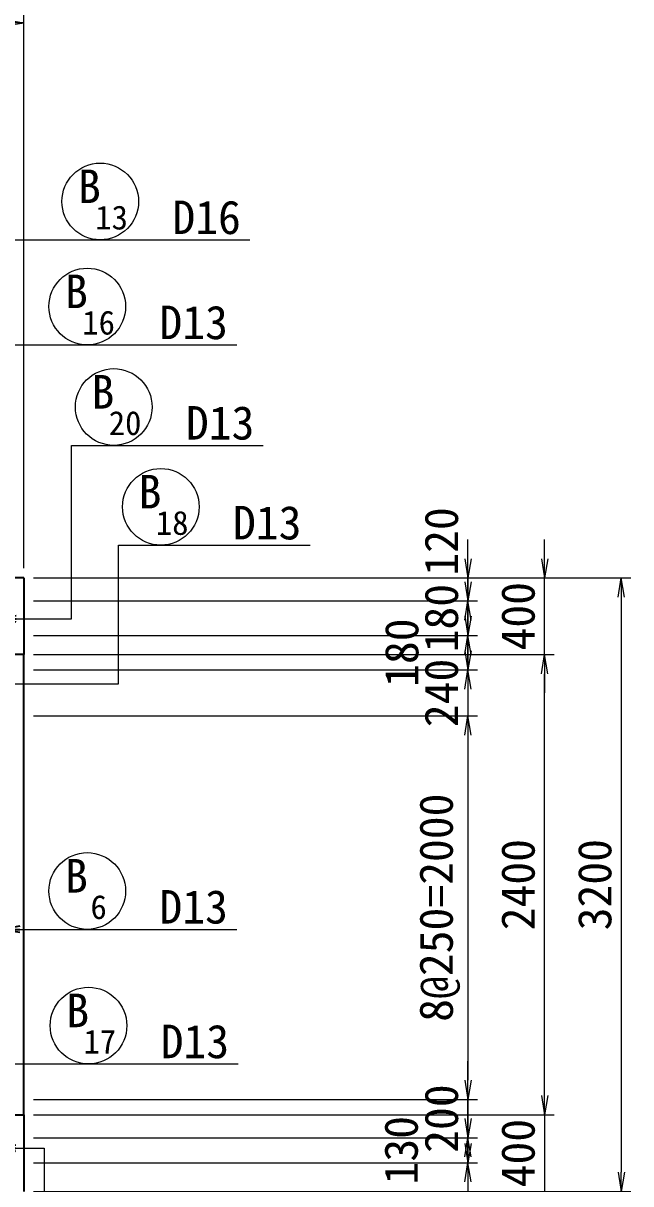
# Model space of a CAD drawing. Header units: millimetres. Extents: x 169470 to 758170, y -17820 to 11880.
# Drawn here: x 536755 to 539925, y 741 to 6794 of the extents above; entities that cross this region are included whole.
import ezdxf
from ezdxf.enums import TextEntityAlignment as Align

# ---------------------------------------------------------------- set-up
doc = ezdxf.new("R2010")
doc.units = ezdxf.units.MM
doc.header["$LTSCALE"] = 50
doc.header["$PDSIZE"] = 300
doc.layers.get('Defpoints').update_dxf_attribs({"color": 151})
for name, color, linetype, lineweight in [('D-STR', 1, 'Continuous', 25), ('D-STR-DIM', 7, 'Continuous', 13), ('D-STR-HTXT', 7, 'Continuous', 13), ('D-STR-TXT', 7, 'Continuous', 13)]:
    doc.layers.add(name, color=color, linetype=linetype, lineweight=lineweight)
doc.styles.add('YOKO_GOTHIC', font='MS Gothic.ttf')
doc.dimstyles.new('S50', dxfattribs={"dimscale": 50, "dimtxt": 3.5, "dimasz": 2, "dimexe": 1, "dimexo": 1, "dimgap": 1, "dimtad": 1, "dimdec": 0, "dimzin": 1, "dimdsep": 46, "dimtxsty": 'YOKO_GOTHIC', "dimblk": 'OPEN', "dimcen": 0, "dimclrd": 256, "dimclre": 256, "dimclrt": 256, "dimaunit": 1, "dimadec": 3, "dimazin": 0, "dimtfac": 1, "dimtdec": 0, "dimtix": 1, "dimtmove": 2, "dimatfit": 3, "dimldrblk": 'OPEN', "dimfxl": 1, "dimlwd": -1, "dimlwe": -1, "dimarcsym": 2})

# ---------------------------------------------------------------- blocks, each defined once
blk = doc.blocks.new('_Open')
at = {"color": 0, "linetype": 'ByBlock', "lineweight": -2}
for p, q in [((-1, 0.167), (0, 0)), ((-1, -0.167), (0, 0)), ((0, 0), (-1, 0))]:
    blk.add_line(p, q, dxfattribs=at)
blk = doc.blocks.new('*D2953')
at = {"layer": 'D-STR-DIM', "ltscale": 1500, "transparency": 16777216}
for p, q in [((539074.9, 4001), (539074.9, 4101)), ((536808.1, 3901), (539124.9, 3901)), ((539074.9, 3901), (539074.9, 3781)), ((536808.1, 3781), (539124.9, 3781)), ((539074.9, 3681), (539074.9, 3581))]:
    blk.add_line(p, q, dxfattribs=at)
at = {"layer": 'Defpoints', "color": 0, "ltscale": 1500, "transparency": 16777216}
for p in [(536758.1, 3901), (536758.1, 3781), (539074.9, 3781)]:
    blk.add_point(p, dxfattribs=at)
at = {"layer": 'D-STR-DIM', "ltscale": 1500, "transparency": 16777216, "xscale": 100, "yscale": 100, "zscale": 100}
for p, rotation in [((539074.9, 3901), 270), ((539074.9, 3781), 90)]:
    blk.add_blockref('_Open', p, dxfattribs=dict(at, rotation=rotation))
at = {"layer": 'D-STR-DIM', "ltscale": 1500, "transparency": 16777216, "insert": (538937.4, 4090.9), "char_height": 175, "attachment_point": 5, "rotation": 90, "style": 'YOKO_GOTHIC'}
blk.add_mtext('120', dxfattribs=at)
blk = doc.blocks.new('*D2954')
at = {"layer": 'D-STR-DIM', "ltscale": 1500, "transparency": 16777216}
for p, q in [((539074.9, 3701), (539074.9, 3801)), ((536808.1, 3601), (539124.9, 3601)), ((539074.9, 3601), (539074.9, 3421)), ((536808.1, 3421), (539124.9, 3421)), ((539074.9, 3321), (539074.9, 3221))]:
    blk.add_line(p, q, dxfattribs=at)
at = {"layer": 'Defpoints', "color": 0, "ltscale": 1500, "transparency": 16777216}
for p in [(536758.1, 3601), (536758.1, 3421), (539074.9, 3421)]:
    blk.add_point(p, dxfattribs=at)
at = {"layer": 'D-STR-DIM', "ltscale": 1500, "transparency": 16777216, "xscale": 100, "yscale": 100, "zscale": 100}
for p, rotation in [((539074.9, 3601), 270), ((539074.9, 3421), 90)]:
    blk.add_blockref('_Open', p, dxfattribs=dict(at, rotation=rotation))
at = {"layer": 'D-STR-DIM', "ltscale": 1500, "transparency": 16777216, "insert": (538730.5, 3511), "char_height": 175, "attachment_point": 5, "rotation": 90, "style": 'YOKO_GOTHIC'}
blk.add_mtext('180', dxfattribs=at)
blk = doc.blocks.new('*D2955')
at = {"layer": 'D-STR-DIM', "ltscale": 1500, "transparency": 16777216}
for p, q in [((539074.9, 3521), (539074.9, 3621)), ((536808.1, 3421), (539124.9, 3421)), ((539074.9, 3421), (539074.9, 3181)), ((536808.1, 3181), (539124.9, 3181)), ((539074.9, 3081), (539074.9, 2981))]:
    blk.add_line(p, q, dxfattribs=at)
at = {"layer": 'Defpoints', "color": 0, "ltscale": 1500, "transparency": 16777216}
for p in [(536758.1, 3421), (536758.1, 3181), (539074.9, 3181)]:
    blk.add_point(p, dxfattribs=at)
at = {"layer": 'D-STR-DIM', "ltscale": 1500, "transparency": 16777216, "xscale": 100, "yscale": 100, "zscale": 100}
for p, rotation in [((539074.9, 3421), 270), ((539074.9, 3181), 90)]:
    blk.add_blockref('_Open', p, dxfattribs=dict(at, rotation=rotation))
at = {"layer": 'D-STR-DIM', "ltscale": 1500, "transparency": 16777216, "insert": (538937.4, 3301), "char_height": 175, "attachment_point": 5, "rotation": 90, "style": 'YOKO_GOTHIC'}
blk.add_mtext('240', dxfattribs=at)
blk = doc.blocks.new('*D2956')
at = {"layer": 'D-STR-DIM', "ltscale": 1500, "transparency": 16777216}
for p, q in [((536808.1, 3181), (539124.9, 3181)), ((539074.9, 3081), (539074.9, 1281)), ((536808.1, 1181), (539124.9, 1181))]:
    blk.add_line(p, q, dxfattribs=at)
at = {"layer": 'Defpoints', "color": 0, "ltscale": 1500, "transparency": 16777216}
for p in [(536758.1, 3181), (536758.1, 1181), (539074.9, 1181)]:
    blk.add_point(p, dxfattribs=at)
at = {"layer": 'D-STR-DIM', "ltscale": 1500, "transparency": 16777216, "xscale": 100, "yscale": 100, "zscale": 100}
for p, rotation in [((539074.9, 3181), 90), ((539074.9, 1181), 270)]:
    blk.add_blockref('_Open', p, dxfattribs=dict(at, rotation=rotation))
at = {"layer": 'D-STR-DIM', "ltscale": 1500, "transparency": 16777216, "insert": (538928.1, 2181), "char_height": 175, "attachment_point": 5, "rotation": 90, "style": 'YOKO_GOTHIC'}
blk.add_mtext('8@250=2000', dxfattribs=at)
blk = doc.blocks.new('*D2957')
at = {"layer": 'D-STR-DIM', "ltscale": 1500, "transparency": 16777216}
for p, q in [((539074.9, 1081), (539074.9, 1181)), ((536808.1, 981), (539124.9, 981)), ((539074.9, 981), (539074.9, 851)), ((536808.1, 851), (539124.9, 851)), ((539074.9, 751), (539074.9, 651))]:
    blk.add_line(p, q, dxfattribs=at)
at = {"layer": 'Defpoints', "color": 0, "ltscale": 1500, "transparency": 16777216}
for p in [(536758.1, 981), (536758.1, 851), (539074.9, 851)]:
    blk.add_point(p, dxfattribs=at)
at = {"layer": 'D-STR-DIM', "ltscale": 1500, "transparency": 16777216, "xscale": 100, "yscale": 100, "zscale": 100}
for p, rotation in [((539074.9, 981), 270), ((539074.9, 851), 90)]:
    blk.add_blockref('_Open', p, dxfattribs=dict(at, rotation=rotation))
at = {"layer": 'D-STR-DIM', "ltscale": 1500, "transparency": 16777216, "insert": (538727.6, 916), "char_height": 175, "attachment_point": 5, "rotation": 90, "style": 'YOKO_GOTHIC'}
blk.add_mtext('130', dxfattribs=at)
blk = doc.blocks.new('*D2958')
at = {"layer": 'D-STR-DIM', "ltscale": 1500, "transparency": 16777216}
for p, q in [((539474.9, 1201), (539474.9, 1301)), ((536808.1, 1101), (539524.9, 1101)), ((539474.9, 1101), (539474.9, 701)), ((536808.1, 701), (539524.9, 701)), ((539474.9, 601), (539474.9, 501))]:
    blk.add_line(p, q, dxfattribs=at)
at = {"layer": 'Defpoints', "color": 0, "ltscale": 1500, "transparency": 16777216}
for p in [(536758.1, 1101), (536758.1, 701), (539474.9, 701)]:
    blk.add_point(p, dxfattribs=at)
at = {"layer": 'D-STR-DIM', "ltscale": 1500, "transparency": 16777216, "xscale": 100, "yscale": 100, "zscale": 100}
for p, rotation in [((539474.9, 1101), 270), ((539474.9, 701), 90)]:
    blk.add_blockref('_Open', p, dxfattribs=dict(at, rotation=rotation))
at = {"layer": 'D-STR-DIM', "ltscale": 1500, "transparency": 16777216, "insert": (539337.4, 901), "char_height": 175, "attachment_point": 5, "rotation": 90, "style": 'YOKO_GOTHIC'}
blk.add_mtext('400', dxfattribs=at)
blk = doc.blocks.new('*D2883')
at = {"layer": 'D-STR-DIM', "ltscale": 1500, "transparency": 16777216}
for p, q in [((536808.1, 3501), (539524.9, 3501)), ((539474.9, 1201), (539474.9, 3401)), ((536808.1, 1101), (539524.9, 1101))]:
    blk.add_line(p, q, dxfattribs=at)
at = {"layer": 'Defpoints', "color": 0, "ltscale": 1500, "transparency": 16777216}
for p in [(536758.1, 3501), (539474.9, 3501), (536758.1, 1101)]:
    blk.add_point(p, dxfattribs=at)
at = {"layer": 'D-STR-DIM', "ltscale": 1500, "transparency": 16777216, "xscale": 100, "yscale": 100, "zscale": 100}
for p, rotation in [((539474.9, 3501), 90), ((539474.9, 1101), 270)]:
    blk.add_blockref('_Open', p, dxfattribs=dict(at, rotation=rotation))
at = {"layer": 'D-STR-DIM', "ltscale": 1500, "transparency": 16777216, "insert": (539337.4, 2301), "char_height": 175, "attachment_point": 5, "rotation": 90, "style": 'YOKO_GOTHIC'}
blk.add_mtext('2400', dxfattribs=at)
blk = doc.blocks.new('*D2884')
at = {"layer": 'D-STR-DIM', "ltscale": 1500, "transparency": 16777216}
for p, q in [((539474.9, 4001), (539474.9, 4101)), ((536808.1, 3901), (539524.9, 3901)), ((539474.9, 3501), (539474.9, 3901)), ((536808.1, 3501), (539524.9, 3501)), ((539474.9, 3401), (539474.9, 3301))]:
    blk.add_line(p, q, dxfattribs=at)
at = {"layer": 'Defpoints', "color": 0, "ltscale": 1500, "transparency": 16777216}
for p in [(536758.1, 3901), (539474.9, 3901), (536758.1, 3501)]:
    blk.add_point(p, dxfattribs=at)
at = {"layer": 'D-STR-DIM', "ltscale": 1500, "transparency": 16777216, "xscale": 100, "yscale": 100, "zscale": 100}
for p, rotation in [((539474.9, 3901), 270), ((539474.9, 3501), 90)]:
    blk.add_blockref('_Open', p, dxfattribs=dict(at, rotation=rotation))
at = {"layer": 'D-STR-DIM', "ltscale": 1500, "transparency": 16777216, "insert": (539337.4, 3701), "char_height": 175, "attachment_point": 5, "rotation": 90, "style": 'YOKO_GOTHIC'}
blk.add_mtext('400', dxfattribs=at)
blk = doc.blocks.new('*D2885')
at = {"layer": 'D-STR-DIM', "ltscale": 1500, "transparency": 16777216}
for p, q in [((536808.1, 3901), (539924.9, 3901)), ((539874.9, 3801), (539874.9, 801)), ((536808.1, 701), (539924.9, 701))]:
    blk.add_line(p, q, dxfattribs=at)
at = {"layer": 'Defpoints', "color": 0, "ltscale": 1500, "transparency": 16777216}
for p in [(536758.1, 3901), (536758.1, 701), (539874.9, 701)]:
    blk.add_point(p, dxfattribs=at)
at = {"layer": 'D-STR-DIM', "ltscale": 1500, "transparency": 16777216, "xscale": 100, "yscale": 100, "zscale": 100}
for p, rotation in [((539874.9, 3901), 90), ((539874.9, 701), 270)]:
    blk.add_blockref('_Open', p, dxfattribs=dict(at, rotation=rotation))
at = {"layer": 'D-STR-DIM', "ltscale": 1500, "transparency": 16777216, "insert": (539737.4, 2301), "char_height": 175, "attachment_point": 5, "rotation": 90, "style": 'YOKO_GOTHIC'}
blk.add_mtext('3200', dxfattribs=at)
blk = doc.blocks.new('*D2886')
at = {"layer": 'D-STR-DIM', "ltscale": 1500, "transparency": 16777216}
for p, q in [((539074.9, 1281), (539074.9, 1381)), ((536808.1, 1181), (539124.9, 1181)), ((539074.9, 1181), (539074.9, 981)), ((536808.1, 981), (539124.9, 981)), ((539074.9, 881), (539074.9, 781))]:
    blk.add_line(p, q, dxfattribs=at)
at = {"layer": 'Defpoints', "color": 0, "ltscale": 1500, "transparency": 16777216}
for p in [(536758.1, 1181), (536758.1, 981), (539074.9, 981)]:
    blk.add_point(p, dxfattribs=at)
at = {"layer": 'D-STR-DIM', "ltscale": 1500, "transparency": 16777216, "xscale": 100, "yscale": 100, "zscale": 100}
for p, rotation in [((539074.9, 1181), 270), ((539074.9, 981), 90)]:
    blk.add_blockref('_Open', p, dxfattribs=dict(at, rotation=rotation))
at = {"layer": 'D-STR-DIM', "ltscale": 1500, "transparency": 16777216, "insert": (538937.4, 1081), "char_height": 175, "attachment_point": 5, "rotation": 90, "style": 'YOKO_GOTHIC'}
blk.add_mtext('200', dxfattribs=at)
blk = doc.blocks.new('*D2887')
at = {"layer": 'D-STR-DIM', "ltscale": 1500, "transparency": 16777216}
for p, q in [((539074.9, 951), (539074.9, 1051)), ((536808.1, 851), (539124.9, 851)), ((539074.9, 851), (539074.9, 701)), ((536808.1, 701), (539124.9, 701)), ((539074.9, 601), (539074.9, 501))]:
    blk.add_line(p, q, dxfattribs=at)
at = {"layer": 'Defpoints', "color": 0, "ltscale": 1500, "transparency": 16777216}
for p in [(536758.1, 851), (536758.1, 701), (539074.9, 701)]:
    blk.add_point(p, dxfattribs=at)
at = {"layer": 'D-STR-DIM', "ltscale": 1500, "transparency": 16777216, "xscale": 100, "yscale": 100, "zscale": 100}
for p, rotation in [((539074.9, 851), 270), ((539074.9, 701), 90)]:
    blk.add_blockref('_Open', p, dxfattribs=dict(at, rotation=rotation))
at = {"layer": 'D-STR-DIM', "ltscale": 1500, "transparency": 16777216, "insert": (538937.4, 517), "char_height": 175, "attachment_point": 5, "rotation": 90, "style": 'YOKO_GOTHIC'}
blk.add_mtext('150', dxfattribs=at)
blk = doc.blocks.new('*D2888')
at = {"layer": 'D-STR-DIM', "ltscale": 1500, "transparency": 16777216}
for p, q in [((539074.9, 3881), (539074.9, 3981)), ((536808.1, 3781), (539124.9, 3781)), ((539074.9, 3781), (539074.9, 3601)), ((536808.1, 3601), (539124.9, 3601)), ((539074.9, 3501), (539074.9, 3401))]:
    blk.add_line(p, q, dxfattribs=at)
at = {"layer": 'Defpoints', "color": 0, "ltscale": 1500, "transparency": 16777216}
for p in [(536758.1, 3781), (536758.1, 3601), (539074.9, 3601)]:
    blk.add_point(p, dxfattribs=at)
at = {"layer": 'D-STR-DIM', "ltscale": 1500, "transparency": 16777216, "xscale": 100, "yscale": 100, "zscale": 100}
for p, rotation in [((539074.9, 3781), 270), ((539074.9, 3601), 90)]:
    blk.add_blockref('_Open', p, dxfattribs=dict(at, rotation=rotation))
at = {"layer": 'D-STR-DIM', "ltscale": 1500, "transparency": 16777216, "insert": (538937.4, 3691), "char_height": 175, "attachment_point": 5, "rotation": 90, "style": 'YOKO_GOTHIC'}
blk.add_mtext('180', dxfattribs=at)
blk = doc.blocks.new('*D2896')
at = {"layer": 'D-STR-DIM', "ltscale": 1500, "transparency": 16777216}
for p, q in [((534858.1, 4451), (534858.1, 7246.2)), ((536758.1, 3951), (536758.1, 7246.2)), ((534958.1, 7196.2), (536658.1, 7196.2))]:
    blk.add_line(p, q, dxfattribs=at)
at = {"layer": 'Defpoints', "color": 0, "ltscale": 1500, "transparency": 16777216}
for p in [(536758.1, 7196.2), (534858.1, 4401), (536758.1, 3901)]:
    blk.add_point(p, dxfattribs=at)
at = {"layer": 'D-STR-DIM', "ltscale": 1500, "transparency": 16777216, "xscale": 100, "yscale": 100, "zscale": 100, "rotation": 180}
blk.add_blockref('_Open', (534858.1, 7196.2), dxfattribs=at)
at = {"layer": 'D-STR-DIM', "ltscale": 1500, "transparency": 16777216, "xscale": 100, "yscale": 100, "zscale": 100}
blk.add_blockref('_Open', (536758.1, 7196.2), dxfattribs=at)
at = {"layer": 'D-STR-DIM', "ltscale": 1500, "transparency": 16777216, "insert": (535808.1, 7333.7), "char_height": 175, "attachment_point": 5, "style": 'YOKO_GOTHIC'}
blk.add_mtext('1900', dxfattribs=at)
blk = doc.blocks.new('*D2667')
at = {"layer": 'D-STR-DIM', "ltscale": 1500, "transparency": 16777216}
for p, q in [((536258.1, 3951), (536258.1, 6846.2)), ((536758.1, 3951), (536758.1, 6846.2)), ((536358.1, 6796.2), (536658.1, 6796.2))]:
    blk.add_line(p, q, dxfattribs=at)
at = {"layer": 'Defpoints', "color": 0, "ltscale": 1500, "transparency": 16777216}
for p in [(536758.1, 6796.2), (536258.1, 3901), (536758.1, 3901)]:
    blk.add_point(p, dxfattribs=at)
at = {"layer": 'D-STR-DIM', "ltscale": 1500, "transparency": 16777216, "xscale": 100, "yscale": 100, "zscale": 100, "rotation": 180}
blk.add_blockref('_Open', (536258.1, 6796.2), dxfattribs=at)
at = {"layer": 'D-STR-DIM', "ltscale": 1500, "transparency": 16777216, "xscale": 100, "yscale": 100, "zscale": 100}
blk.add_blockref('_Open', (536758.1, 6796.2), dxfattribs=at)
at = {"layer": 'D-STR-DIM', "ltscale": 1500, "transparency": 16777216, "insert": (536508.1, 6933.7), "char_height": 175, "attachment_point": 5, "style": 'YOKO_GOTHIC'}
blk.add_mtext('500', dxfattribs=at)

msp = doc.modelspace()

# ---------------------------------------------------------------- linework, layer by layer
at = {"layer": 'D-STR'}
for p, q in [((536758.08, 3901.01), (535758.08, 3901.01)), ((536758.08, 3901.01), (536758.08, 3501.01)), ((536758.08, 1101.01), (536758.08, 3501.01)), ((536758.08, 1101.01), (536758.08, 701.01))]:
    msp.add_line(p, q, dxfattribs=at)
msp.add_lwpolyline([(536758.08, 3501.01), (536258.08, 3501.01), (536258.08, 1101.01), (536758.08, 1101.01)], dxfattribs=at)
at = {"layer": 'D-STR-HTXT'}
for p, q in [((537007.24, 4592.21), (538007.24, 4592.21)), ((537252.98, 4071.54), (538252.98, 4071.54))]:
    msp.add_line(p, q, dxfattribs=at)
for centre in [(537156.82, 5864.18), (537089.13, 5316.04), (537227.29, 4792.21), (537473.02, 4271.54), (537089.13, 2268), (537095.66, 1565.96)]:
    msp.add_circle(centre, 200, dxfattribs=at)

# ---------------------------------------------------------------- texts
at = {"layer": 'D-STR-TXT', "style": 'YOKO_GOTHIC'}
for s, height, p in [('B', 175, (537100.54, 5855.87)), ('13', 125, (537216.21, 5718.06)), ('B', 175, (537032.86, 5307.73)), ('16', 125, (537148.52, 5169.92)), ('B', 175, (537171.01, 4783.89)), ('20', 125, (537286.67, 4646.09)), ('B', 175, (537416.75, 4263.23)), ('18', 125, (537532.41, 4125.42)), ('B', 175, (537032.86, 2259.69)), ('6', 125, (537148.52, 2121.88)), ('B', 175, (537039.39, 1557.64)), ('17', 125, (537155.05, 1419.84))]:
    msp.add_text(s, height=height, dxfattribs=at).set_placement(p, align=Align.CENTER)
for s, p in [('D16', (537533.34, 5694.18)), ('D13', (537465.65, 5146.04)), ('D13', (537603.81, 4622.21)), ('D13', (537849.54, 4101.54)), ('D13', (537465.65, 2098)), ('D13', (537472.18, 1395.96))]:
    msp.add_text(s, height=175, dxfattribs=at).set_placement(p)

# ---------------------------------------------------------------- dimensions: what is measured, and where the dimension line sits
at = {"layer": 'D-STR-DIM', "ltscale": 1500}
for base, p1, picture, middle in [((536758.08, 7196.25), (534858.08, 4401.01), '*D2896', (535808.08, 7333.75)), ((536758.08, 6796.25), (536258.08, 3901.01), '*D2667', (536508.08, 6933.75))]:
    dim = msp.add_linear_dim(base=base, p1=p1, p2=(536758.08, 3901.01), dimstyle='S50', dxfattribs=at)
    dim.commit()
    dim.dimension.update_dxf_attribs({"geometry": picture, "text_midpoint": middle})
for base, p1, p2, picture, middle in [((539074.91, 3781.01), (536758.08, 3901.01), (536758.08, 3781.01), '*D2953', (538937.41, 4090.92)), ((539074.91, 3421.01), (536758.08, 3601.01), (536758.08, 3421.01), '*D2954', (538730.54, 3511.01)), ((539074.91, 851.01), (536758.08, 981.01), (536758.08, 851.01), '*D2957', (538727.56, 916.01)), ((539074.91, 701.01), (536758.08, 851.01), (536758.08, 701.01), '*D2887', (538937.41, 516.96))]:
    dim = msp.add_linear_dim(base=base, p1=p1, p2=p2, angle=90, dimstyle='S50', dxfattribs=at)
    dim.commit()
    dim.dimension.update_dxf_attribs({"geometry": picture, "text_midpoint": middle, "dimtype": 160})
for base, p1, p2, picture, middle in [((539474.91, 3901.01), (536758.08, 3501.01), (536758.08, 3901.01), '*D2884', (539337.41, 3701.01)), ((539074.91, 3601.01), (536758.08, 3781.01), (536758.08, 3601.01), '*D2888', (538937.41, 3691.01)), ((539874.91, 701.01), (536758.08, 3901.01), (536758.08, 701.01), '*D2885', (539737.41, 2301.01)), ((539074.91, 3181.01), (536758.08, 3421.01), (536758.08, 3181.01), '*D2955', (538937.41, 3301.01)), ((539474.91, 3501.01), (536758.08, 1101.01), (536758.08, 3501.01), '*D2883', (539337.41, 2301.01)), ((539074.91, 981.01), (536758.08, 1181.01), (536758.08, 981.01), '*D2886', (538937.41, 1081.01)), ((539474.91, 701.01), (536758.08, 1101.01), (536758.08, 701.01), '*D2958', (539337.41, 901.01))]:
    dim = msp.add_linear_dim(base=base, p1=p1, p2=p2, angle=90, dimstyle='S50', dxfattribs=at)
    dim.commit()
    dim.dimension.update_dxf_attribs({"geometry": picture, "text_midpoint": middle})
dim = msp.add_linear_dim(base=(539074.91, 1181.01), p1=(536758.08, 3181.01), p2=(536758.08, 1181.01), angle=90, text='8@250=<>', dimstyle='S50', dxfattribs=at)
dim.commit()
dim.dimension.update_dxf_attribs({"geometry": '*D2956', "text_midpoint": (538928.08, 2181.01)})

# ---------------------------------------------------------------- leaders
at = {"layer": 'D-STR-HTXT'}
for points in [[(536313.63, 3601.01), (536313.63, 5664.18), (537936.77, 5664.18)], [(536516.43, 1181.01), (536516.43, 5116.04), (537869.08, 5116.04)], [(536368.08, 3687.11), (537007.24, 3687.11), (537007.24, 4592.21)], [(535868.08, 3348.3), (537252.98, 3348.3), (537252.98, 4071.54)], [(536618.08, 3687.11), (536858.68, 3687.11)], [(535808.08, 3181.01), (535808.08, -792.56), (537873.95, -792.56)], [(535888.08, 2068), (537869.08, 2068)], [(536638.08, 2068), (537102.6, 2068)], [(535868.08, 1365.96), (537875.61, 1365.96)], [(536022.29, 1001.01), (536022.29, -300.61), (537873.95, -300.61)], [(536368.08, 926.44), (536864.48, 926.44), (536864.48, 274.25)], [(536616.28, 926.44), (536864.48, 926.44)]]:
    msp.add_leader(points, dimstyle='S50', dxfattribs=at)

doc.saveas('drawing.dxf')
